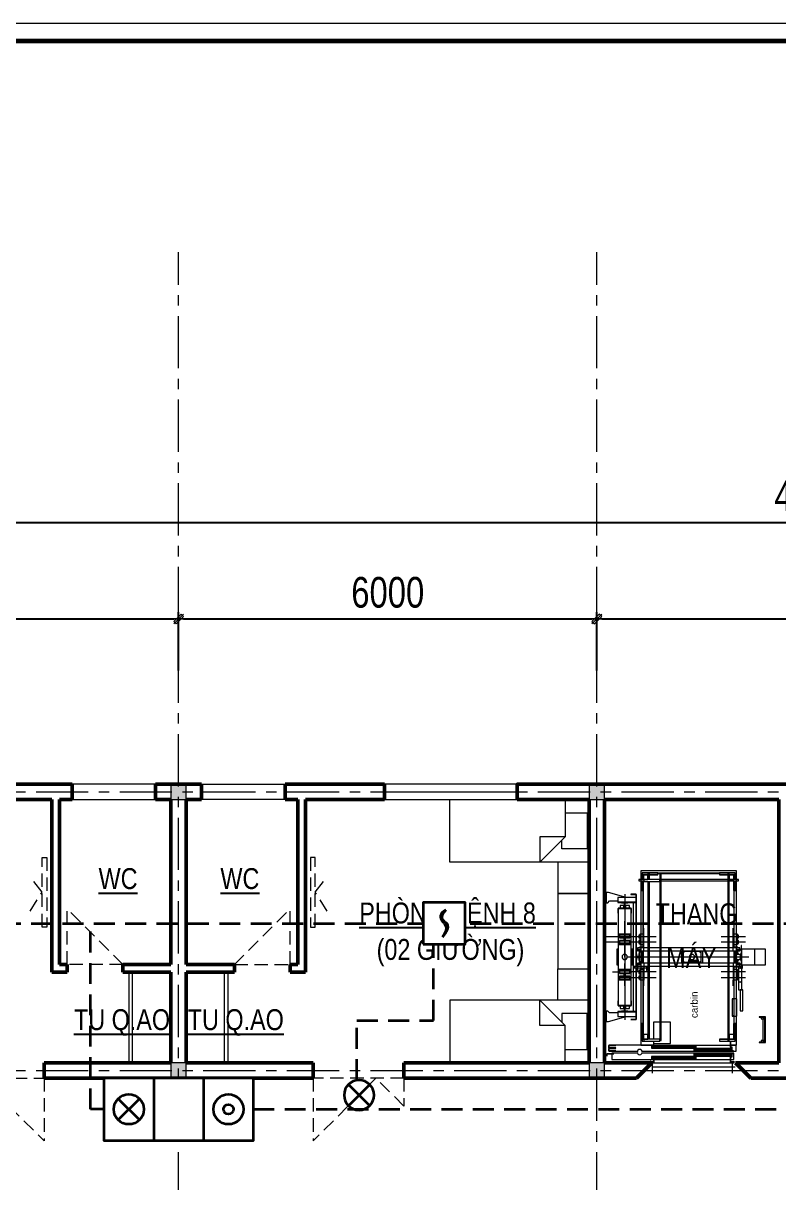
# Model space of a CAD drawing. Header units: millimetres. Extents: x 1109421 to 1726579, y -247837 to 144927.
# Drawn here: x 1149184 to 1160024, y 17447 to 34090 of the extents above; entities that cross this region are included whole.
import ezdxf
from ezdxf.enums import TextEntityAlignment as Align

# ---------------------------------------------------------------- set-up
doc = ezdxf.new("R2010")
doc.units = ezdxf.units.MM
doc.header["$LTSCALE"] = 600
doc.header["$MEASUREMENT"] = 0
doc.set_wipeout_variables(frame=1)
for name, pattern in [('00_Hidden', [2.4, 1.6, -0.8]), ('CENTER', [2, 1.25, -0.25, 0.25, -0.25]), ('CHU VA GHI CHU - Copy$0$HIDDEN', [0.375, 0.25, -0.125]), ('DASHED', [0.75, 0.5, -0.25])]:
    doc.linetypes.add(name, pattern=pattern)
doc.layers.get('0').update_dxf_attribs({"lineweight": 0})
doc.layers.get('Defpoints').update_dxf_attribs({"lineweight": 0})
for name, color, linetype, lineweight in [('cat1', 30, 'Continuous', 50), ('cot', 40, 'Continuous', 13), ('dim', 144, 'Continuous', 13), ('HATCH-1', 250, 'Continuous', 9), ('Khungten_LCDI', 7, 'Continuous', 25), ('LC Net thay', 7, 'Continuous', 25), ('LC Text1', 3, 'Continuous', 20), ('LC Text2', 7, 'Continuous', 25), ('Noi that', 35, 'Continuous', 9), ('Noi that T2', 159, 'CHU VA GHI CHU - Copy$0$HIDDEN', 9), ('PCCC - BAOCHAY - THIETBI', 6, 'Continuous', 35), ('PCCC-BAO CHAY - DAY', 3, 'DASHED', 35), ('PCCC-BAOCHAY-THIETBI', 6, 'Continuous', 35), ('thay1', 63, 'Continuous', 18), ('truc', 76, 'CENTER', 9)]:
    doc.layers.add(name, color=color, linetype=linetype, lineweight=lineweight)
doc.styles.add('HOATBIF', font='hoatbif.shx', dxfattribs={"width": 0.8})
doc.styles.add('Khungten', font='VHAVAN.TTF', dxfattribs={"width": 0.9, "height": 5000})
doc.styles.add('T2', font='VHARIAL.TTF', dxfattribs={"width": 0.8})
doc.styles.add('Than may th7-8 - 110518$0$ARIAL', font='arial.ttf')
doc.styles.add('Title', font='VHBLACK.TTF')
doc.dimstyles.new('1-200', dxfattribs={"dimscale": 200, "dimtxt": 2.5, "dimasz": 0.35, "dimexe": 0.5, "dimexo": 0, "dimgap": 0.8, "dimtad": 1, "dimdec": 0, "dimzin": 0, "dimdsep": 46, "dimtxsty": 'HOATBIF', "dimblk1": 'DOT', "dimblk2": 'DOT', "dimsah": 1, "dimcen": -1, "dimdle": 1, "dimclrd": 256, "dimclre": 256, "dimclrt": 4, "dimadec": 3, "dimazin": 2, "dimtfac": 0.333333, "dimtdec": 0, "dimtix": 1, "dimtmove": 2, "dimatfit": 3, "dimldrblk": 'DOT', "dimfxl": 1, "dimtvp": 0.833333, "dimtolj": 1, "dimtzin": 0, "dimarcsym": 0})

# ---------------------------------------------------------------- blocks, each defined once
blk = doc.blocks.new('c330x450')
at = {"layer": 'cot', "ltscale": 2}
h = blk.add_hatch(color=256, dxfattribs=at)
h.dxf.hatch_style = 1
h.paths.add_polyline_path([(897343, 22412), (897563, 22412), (897563, 22632), (897343, 22632)])
blk.add_lwpolyline([(897343, 22412), (897563, 22412), (897563, 22632), (897343, 22632)], close=True, dxfattribs=at)
blk = doc.blocks.new('DOT')
at = {"layer": 'dim'}
for p, q in [((-3, 0), (3, 0)), ((-1, -1), (1, 1))]:
    blk.add_line(p, q, dxfattribs=at)
blk.add_lwpolyline([(0.5, 1), (-1, -0.5), (-0.5, -1), (1, 0.5)], close=True, dxfattribs=at)
blk = doc.blocks.new('*D416')
at = {"layer": 'Defpoints', "color": 0, "transparency": 16777216}
for p in [(1181814, 26925), (1139414, 26069), (1181814, 24800)]:
    blk.add_point(p, dxfattribs=at)
at = {"layer": 'dim', "lineweight": -2, "transparency": 16777216}
for p, q in [((1139414, 26069), (1139414, 27025)), ((1181814, 24800), (1181814, 27025)), ((1139484, 26925), (1181744, 26925))]:
    blk.add_line(p, q, dxfattribs=at)
at = {"layer": 'dim', "lineweight": -2, "transparency": 16777216, "xscale": 70, "yscale": 70, "zscale": 70, "rotation": 180}
blk.add_blockref('DOT', (1139414, 26925), dxfattribs=at)
at = {"layer": 'dim', "lineweight": -2, "transparency": 16777216, "xscale": 70, "yscale": 70, "zscale": 70}
blk.add_blockref('DOT', (1181814, 26925), dxfattribs=at)
at = {"layer": 'dim', "color": 4, "transparency": 16777216, "insert": (1160614, 27305), "char_height": 440, "attachment_point": 5, "style": 'HOATBIF'}
blk.add_mtext('\\A1;42400', dxfattribs=at)
blk = doc.blocks.new('_Dot')
at = {"color": 0, "linetype": 'ByBlock', "lineweight": -2}
blk.add_line((-0.5, 0), (-1, 0), dxfattribs=at)
at = {"color": 0, "linetype": 'ByBlock', "const_width": 0.5}
blk.add_lwpolyline([(-0.25, 0, 1), (0.25, 0, 1)], format="xyb", close=True, dxfattribs=at)
blk = doc.blocks.new('*D407')
at = {"layer": 'Defpoints', "color": 0, "transparency": 16777216}
for p in [(1151414, 25539), (1145414, 24800), (1151414, 24800)]:
    blk.add_point(p, dxfattribs=at)
at = {"layer": 'dim', "lineweight": -2, "transparency": 16777216}
for p, q in [((1145414, 24800), (1145414, 25639)), ((1151414, 24800), (1151414, 25639)), ((1145484, 25539), (1151344, 25539))]:
    blk.add_line(p, q, dxfattribs=at)
at = {"layer": 'dim', "lineweight": -2, "transparency": 16777216, "xscale": 70, "yscale": 70, "zscale": 70, "rotation": 180}
blk.add_blockref('DOT', (1145414, 25539), dxfattribs=at)
at = {"layer": 'dim', "lineweight": -2, "transparency": 16777216, "xscale": 70, "yscale": 70, "zscale": 70}
blk.add_blockref('DOT', (1151414, 25539), dxfattribs=at)
at = {"layer": 'dim', "color": 4, "transparency": 16777216, "insert": (1148414, 25919), "char_height": 440, "attachment_point": 5, "style": 'HOATBIF'}
blk.add_mtext('\\A1;6000', dxfattribs=at)
blk = doc.blocks.new('*D408')
at = {"layer": 'Defpoints', "color": 0, "transparency": 16777216}
for p in [(1157414, 25539), (1151414, 24800), (1157414, 24800)]:
    blk.add_point(p, dxfattribs=at)
at = {"layer": 'dim', "lineweight": -2, "transparency": 16777216}
for p, q in [((1151414, 24800), (1151414, 25639)), ((1157414, 24800), (1157414, 25639)), ((1151484, 25539), (1157344, 25539))]:
    blk.add_line(p, q, dxfattribs=at)
at = {"layer": 'dim', "lineweight": -2, "transparency": 16777216, "xscale": 70, "yscale": 70, "zscale": 70, "rotation": 180}
blk.add_blockref('DOT', (1151414, 25539), dxfattribs=at)
at = {"layer": 'dim', "lineweight": -2, "transparency": 16777216, "xscale": 70, "yscale": 70, "zscale": 70}
blk.add_blockref('DOT', (1157414, 25539), dxfattribs=at)
at = {"layer": 'dim', "color": 4, "transparency": 16777216, "insert": (1154414, 25919), "char_height": 440, "attachment_point": 5, "style": 'HOATBIF'}
blk.add_mtext('\\A1;6000', dxfattribs=at)
blk = doc.blocks.new('*D409')
at = {"layer": 'Defpoints', "color": 0, "transparency": 16777216}
for p in [(1164614, 25539), (1157414, 24800), (1164614, 24800)]:
    blk.add_point(p, dxfattribs=at)
at = {"layer": 'dim', "lineweight": -2, "transparency": 16777216}
for p, q in [((1157414, 24800), (1157414, 25639)), ((1164614, 24800), (1164614, 25639)), ((1157484, 25539), (1164544, 25539))]:
    blk.add_line(p, q, dxfattribs=at)
at = {"layer": 'dim', "lineweight": -2, "transparency": 16777216, "xscale": 70, "yscale": 70, "zscale": 70, "rotation": 180}
blk.add_blockref('DOT', (1157414, 25539), dxfattribs=at)
at = {"layer": 'dim', "lineweight": -2, "transparency": 16777216, "xscale": 70, "yscale": 70, "zscale": 70}
blk.add_blockref('DOT', (1164614, 25539), dxfattribs=at)
at = {"layer": 'dim', "color": 4, "transparency": 16777216, "insert": (1161014, 25919), "char_height": 440, "attachment_point": 5, "style": 'HOATBIF'}
blk.add_mtext('\\A1;7200', dxfattribs=at)
blk = doc.blocks.new('tm1')
at = {"layer": 'HATCH-1', "color": 250}
for p, q in [((513, 2755), (513, 255)), ((1883, 2755), (513, 2755)), ((547, 2699), (522, 2699)), ((522, 2699), (522, 2634)), ((547, 2699), (522, 2699)), ((522, 2699), (522, 2634)), ((530, 2727), (530, 2702)), ((755, 2727), (530, 2727)), ((530, 2727), (530, 2702)), ((755, 2727), (530, 2727)), ((530, 2702), (530, 2699)), ((615, 2702), (530, 2702)), ((530, 2702), (615, 2702)), ((530, 2702), (530, 2699)), ((615, 2702), (530, 2702)), ((530, 2702), (615, 2702)), ((530, 2699), (615, 2699)), ((530, 2699), (615, 2699)), ((550, 2699), (547, 2699)), ((547, 2699), (547, 2634)), ((547, 2634), (547, 2699)), ((550, 2699), (547, 2699)), ((547, 2699), (547, 2634)), ((547, 2634), (547, 2699)), ((550, 2699), (550, 2634)), ((615, 2699), (550, 2699)), ((550, 2699), (550, 2634)), ((615, 2699), (550, 2699)), ((550, 2634), (550, 2699)), ((550, 2634), (550, 2699)), ((635, 2720), (615, 2720)), ((615, 2720), (615, 2634)), ((615, 2634), (615, 2699)), ((615, 2634), (615, 2699)), ((635, 2634), (635, 2720)), ((755, 2702), (635, 2702)), ((635, 2702), (755, 2702)), ((755, 2702), (635, 2702)), ((635, 2702), (755, 2702)), ((635, 2699), (755, 2699)), ((635, 2699), (755, 2699)), ((755, 2702), (755, 2727)), ((755, 2702), (755, 2727)), ((1640, 2723), (755, 2723)), ((755, 2720), (1640, 2720)), ((755, 2699), (755, 2702)), ((755, 2699), (755, 2702)), ((805, 2720), (785, 2720)), ((785, 2720), (785, 320)), ((805, 320), (805, 2720)), ((1640, 2727), (1640, 2702)), ((1865, 2727), (1640, 2727)), ((1640, 2727), (1640, 2702)), ((1865, 2727), (1640, 2727)), ((1640, 2702), (1640, 2699)), ((1760, 2702), (1640, 2702)), ((1640, 2702), (1760, 2702)), ((1640, 2702), (1640, 2699)), ((1760, 2702), (1640, 2702)), ((1640, 2702), (1760, 2702)), ((1640, 2699), (1760, 2699)), ((1640, 2699), (1760, 2699)), ((1780, 2720), (1760, 2720)), ((1760, 2720), (1760, 320)), ((1780, 320), (1780, 2720)), ((1865, 2702), (1780, 2702)), ((1780, 2702), (1865, 2702)), ((1865, 2702), (1780, 2702)), ((1780, 2702), (1865, 2702)), ((1780, 2699), (1780, 2634)), ((1845, 2699), (1780, 2699)), ((1780, 2699), (1865, 2699)), ((1780, 2699), (1780, 2634)), ((1845, 2699), (1780, 2699)), ((1780, 2699), (1865, 2699)), ((1845, 2634), (1845, 2699)), ((1848, 2699), (1845, 2699)), ((1845, 2699), (1845, 2634)), ((1845, 2634), (1845, 2699)), ((1848, 2699), (1845, 2699)), ((1845, 2699), (1845, 2634)), ((1848, 2634), (1848, 2699)), ((1873, 2699), (1848, 2699)), ((1848, 2699), (1848, 2634)), ((1848, 2634), (1848, 2699)), ((1873, 2699), (1848, 2699)), ((1848, 2699), (1848, 2634)), ((1865, 2702), (1865, 2727)), ((1865, 2702), (1865, 2727)), ((1865, 2699), (1865, 2702)), ((1865, 2699), (1865, 2702)), ((1873, 2634), (1873, 2699)), ((1873, 2634), (1873, 2699)), ((1883, 255), (1883, 2755)), ((483, 2634), (483, 2614)), ((558, 2634), (483, 2634)), ((483, 2614), (558, 2614)), ((522, 2614), (522, 2474)), ((522, 2614), (522, 2474)), ((547, 2614), (547, 2474)), ((547, 2474), (547, 2614)), ((547, 2614), (547, 2474)), ((547, 2474), (547, 2614)), ((550, 2634), (615, 2634)), ((550, 2634), (615, 2634)), ((550, 2474), (550, 2614)), ((550, 2474), (550, 2614)), ((558, 2634), (558, 2604)), ((785, 2634), (558, 2634)), ((558, 2604), (785, 2604)), ((615, 2604), (615, 341)), ((635, 341), (635, 2604)), ((785, 2604), (785, 2634)), ((1760, 2634), (805, 2634)), ((805, 2614), (1760, 2614)), ((1780, 2634), (1845, 2634)), ((1913, 2634), (1780, 2634)), ((1780, 2634), (1845, 2634)), ((1780, 2614), (1913, 2614)), ((1845, 2614), (1845, 2474)), ((1845, 2614), (1845, 2474)), ((1848, 2474), (1848, 2614)), ((1848, 2614), (1848, 2474)), ((1848, 2474), (1848, 2614)), ((1848, 2614), (1848, 2474)), ((1873, 2474), (1873, 2614)), ((1873, 2474), (1873, 2614)), ((1913, 2614), (1913, 2634)), ((8, 2444), (8, 2299)), ((14, 2444), (8, 2444)), ((14, 2299), (14, 2444)), ((49, 2444), (14, 2444)), ((14, 2444), (14, 2299)), ((304, 2372), (49, 2444)), ((446, 2372), (181, 2372)), ((181, 2372), (181, 2307)), ((281, 2423), (281, 617)), ((369, 2419), (369, 2418)), ((447, 2419), (369, 2419)), ((369, 2418), (446, 2418)), ((446, 2418), (446, 1628)), ((446, 2307), (446, 2372)), ((447, 1628), (447, 2419)), ((522, 2474), (547, 2474)), ((522, 2474), (547, 2474)), ((545, 2474), (545, 1650)), ((547, 2474), (550, 2474)), ((547, 2474), (550, 2474)), ((548, 1650), (548, 2474)), ((1845, 2474), (1848, 2474)), ((1845, 2474), (1848, 2474)), ((1848, 2474), (1848, 1650)), ((1848, 2474), (1873, 2474)), ((1848, 2474), (1873, 2474)), ((1851, 1650), (1851, 2474)), ((8, 2299), (14, 2299)), ((14, 2299), (39, 2299)), ((39, 2299), (64, 2324)), ((64, 2324), (181, 2324)), ((181, 2307), (181, 2304)), ((446, 2307), (181, 2307)), ((181, 2304), (443, 2304)), ((376, 2220), (186, 2220)), ((186, 2220), (186, 2150)), ((189, 2217), (373, 2217)), ((189, 2150), (189, 2217)), ((373, 2217), (189, 2217)), ((189, 2217), (189, 1848)), ((214, 2259), (214, 2220)), ((273, 2259), (214, 2259)), ((214, 2220), (271, 2220)), ((236, 2304), (236, 2296)), ((325, 2304), (236, 2304)), ((236, 2296), (273, 2296)), ((273, 2261), (256, 2261)), ((256, 2261), (256, 2259)), ((271, 2220), (271, 2249)), ((271, 2249), (273, 2249)), ((271, 2222), (276, 2222)), ((273, 2296), (273, 2242)), ((273, 2259), (273, 2261)), ((273, 2242), (289, 2242)), ((286, 2242), (276, 2242)), ((276, 2222), (276, 2242)), ((276, 2237), (286, 2237)), ((286, 2237), (276, 2237)), ((276, 2227), (286, 2227)), ((286, 2242), (286, 2222)), ((286, 2222), (291, 2222)), ((289, 2242), (289, 2296)), ((289, 2296), (325, 2296)), ((306, 2261), (289, 2261)), ((289, 2261), (289, 2259)), ((348, 2259), (289, 2259)), ((289, 2249), (291, 2249)), ((291, 2249), (291, 2220)), ((291, 2220), (348, 2220)), ((306, 2259), (306, 2261)), ((325, 2296), (325, 2304)), ((348, 2220), (348, 2259)), ((373, 2217), (373, 2150)), ((373, 1848), (373, 2217)), ((376, 2150), (376, 2220)), ((401, 2304), (401, 736)), ((406, 736), (406, 2304)), ((443, 2304), (443, 2257)), ((443, 2257), (446, 2257)), ((446, 2257), (446, 2307)), ((446, 1628), (446, 2257)), ((186, 2150), (189, 2150)), ((281, 1955), (281, 2035)), ((373, 2150), (376, 2150)), ((189, 1848), (189, 1842)), ((373, 1848), (189, 1848)), ((189, 1842), (189, 1707)), ((373, 1842), (189, 1842)), ((189, 1842), (373, 1842)), ((211, 1835), (206, 1835)), ((206, 1835), (206, 1795)), ((228, 1835), (211, 1835)), ((252, 1835), (228, 1835)), ((281, 1835), (252, 1835)), ((269, 1837), (268, 1837)), ((268, 1837), (268, 1835)), ((272, 1837), (269, 1837)), ((276, 1837), (272, 1837)), ((281, 1837), (276, 1837)), ((281, 1515), (281, 1955)), ((285, 1837), (281, 1837)), ((309, 1835), (281, 1835)), ((290, 1837), (285, 1837)), ((292, 1837), (290, 1837)), ((293, 1837), (292, 1837)), ((293, 1835), (293, 1837)), ((334, 1835), (309, 1835)), ((350, 1835), (334, 1835)), ((356, 1835), (350, 1835)), ((356, 1795), (356, 1835)), ((373, 1842), (373, 1848)), ((373, 1707), (373, 1842)), ((488, 1835), (483, 1835)), ((483, 1835), (483, 1795)), ((498, 1835), (488, 1835)), ((545, 1848), (498, 1848)), ((498, 1848), (498, 1701)), ((558, 1855), (558, 1935)), ((558, 1615), (558, 1855)), ((1838, 1855), (1838, 1935)), ((1838, 1615), (1838, 1855)), ((1898, 1848), (1851, 1848)), ((1898, 1701), (1898, 1848)), ((1907, 1835), (1898, 1835)), ((1913, 1835), (1907, 1835)), ((1913, 1795), (1913, 1835)), ((6, 1815), (383, 1815)), ((6, 1735), (383, 1735)), ((189, 1707), (189, 1701)), ((373, 1707), (189, 1707)), ((189, 1707), (373, 1707)), ((189, 1701), (189, 1338)), ((189, 1701), (373, 1701)), ((206, 1795), (211, 1795)), ((211, 1755), (206, 1755)), ((206, 1755), (206, 1715)), ((206, 1715), (211, 1715)), ((211, 1795), (228, 1795)), ((228, 1755), (211, 1755)), ((211, 1715), (228, 1715)), ((228, 1795), (252, 1795)), ((252, 1755), (228, 1755)), ((228, 1715), (252, 1715)), ((252, 1795), (281, 1795)), ((281, 1755), (252, 1755)), ((252, 1715), (281, 1715)), ((268, 1795), (268, 1755)), ((268, 1715), (268, 1712)), ((268, 1712), (269, 1712)), ((269, 1712), (272, 1712)), ((272, 1712), (276, 1712)), ((276, 1712), (281, 1712)), ((281, 1795), (309, 1795)), ((309, 1755), (281, 1755)), ((281, 1715), (309, 1715)), ((281, 1712), (285, 1712)), ((285, 1712), (290, 1712)), ((290, 1712), (292, 1712)), ((292, 1712), (293, 1712)), ((293, 1755), (293, 1795)), ((293, 1712), (293, 1715)), ((309, 1795), (334, 1795)), ((334, 1755), (309, 1755)), ((309, 1715), (334, 1715)), ((334, 1795), (350, 1795)), ((350, 1755), (334, 1755)), ((334, 1715), (350, 1715)), ((350, 1795), (356, 1795)), ((356, 1755), (350, 1755)), ((350, 1715), (356, 1715)), ((356, 1715), (356, 1755)), ((373, 1701), (373, 1707)), ((373, 1338), (373, 1701)), ((383, 1815), (733, 1815)), ((383, 1735), (733, 1735)), ((441, 1685), (441, 1624)), ((445, 1685), (441, 1685)), ((445, 1628), (445, 1685)), ((483, 1795), (488, 1795)), ((488, 1755), (483, 1755)), ((483, 1755), (483, 1715)), ((483, 1715), (488, 1715)), ((488, 1795), (498, 1795)), ((498, 1755), (488, 1755)), ((488, 1715), (498, 1715)), ((498, 1701), (545, 1701)), ((1663, 1815), (2013, 1815)), ((1663, 1735), (2013, 1735)), ((1851, 1701), (1898, 1701)), ((1898, 1795), (1907, 1795)), ((1907, 1755), (1898, 1755)), ((1898, 1715), (1907, 1715)), ((1907, 1795), (1913, 1795)), ((1913, 1755), (1907, 1755)), ((1907, 1715), (1913, 1715)), ((1913, 1715), (1913, 1755)), ((1955, 1685), (1951, 1685)), ((1951, 1685), (1951, 1628)), ((1955, 1624), (1955, 1685)), ((189, 1634), (166, 1634)), ((166, 1634), (166, 1405)), ((246, 1534), (243, 1520)), ((243, 1520), (246, 1506)), ((254, 1547), (246, 1534)), ((246, 1506), (254, 1493)), ((266, 1555), (254, 1547)), ((281, 1557), (266, 1555)), ((295, 1555), (281, 1557)), ((307, 1547), (295, 1555)), ((315, 1534), (307, 1547)), ((307, 1493), (315, 1506)), ((318, 1520), (315, 1534)), ((315, 1506), (318, 1520)), ((327, 1520), (2061, 1520)), ((395, 1634), (373, 1634)), ((395, 1405), (395, 1634)), ((441, 1624), (512, 1624)), ((516, 1628), (445, 1628)), ((446, 1415), (446, 1624)), ((446, 1624), (446, 1564)), ((446, 1564), (447, 1564)), ((454, 1564), (446, 1564)), ((446, 1564), (446, 1475)), ((447, 1564), (447, 1624)), ((454, 1528), (454, 1564)), ((483, 1528), (454, 1528)), ((454, 1512), (483, 1512)), ((454, 1475), (454, 1512)), ((463, 1650), (463, 1610)), ((615, 1650), (463, 1650)), ((463, 1610), (615, 1610)), ((490, 1572), (483, 1572)), ((483, 1572), (483, 1467)), ((490, 1587), (490, 1453)), ((529, 1587), (490, 1587)), ((545, 1660), (493, 1660)), ((493, 1660), (493, 1650)), ((493, 1610), (493, 1587)), ((500, 1510), (500, 1530)), ((500, 1530), (529, 1530)), ((529, 1510), (500, 1510)), ((508, 1528), (528, 1528)), ((508, 1512), (508, 1528)), ((528, 1512), (508, 1512)), ((512, 1624), (512, 1587)), ((512, 1528), (512, 1512)), ((516, 1587), (516, 1628)), ((516, 1512), (516, 1528)), ((523, 1610), (523, 1587)), ((523, 1528), (523, 1512)), ((528, 1528), (528, 1530)), ((528, 1510), (528, 1512)), ((529, 1530), (529, 1587)), ((529, 1453), (529, 1510)), ((545, 1610), (545, 1430)), ((548, 1430), (548, 1610)), ((785, 1650), (635, 1650)), ((635, 1610), (785, 1610)), ((1760, 1650), (805, 1650)), ((805, 1610), (1760, 1610)), ((1094, 1610), (1094, 1430)), ((1118, 1600), (1118, 1440)), ((1378, 1600), (1118, 1600)), ((1131, 1592), (1130, 1591)), ((1130, 1591), (1130, 1590)), ((1130, 1590), (1130, 1589)), ((1130, 1589), (1131, 1588)), ((1132, 1592), (1131, 1592)), ((1131, 1588), (1132, 1588)), ((1133, 1592), (1132, 1592)), ((1132, 1588), (1133, 1587)), ((1134, 1592), (1133, 1592)), ((1133, 1587), (1134, 1588)), ((1135, 1591), (1134, 1592)), ((1134, 1592), (1134, 1592)), ((1134, 1588), (1135, 1589)), ((1134, 1588), (1134, 1588)), ((1135, 1590), (1135, 1591)), ((1135, 1589), (1135, 1590)), ((1213, 1534), (1210, 1520)), ((1210, 1520), (1213, 1506)), ((1221, 1547), (1213, 1534)), ((1213, 1506), (1221, 1493)), ((1233, 1555), (1221, 1547)), ((1248, 1557), (1233, 1555)), ((1262, 1555), (1248, 1557)), ((1274, 1547), (1262, 1555)), ((1282, 1534), (1274, 1547)), ((1274, 1493), (1282, 1506)), ((1285, 1520), (1282, 1534)), ((1282, 1506), (1285, 1520)), ((1361, 1592), (1360, 1591)), ((1360, 1591), (1360, 1590)), ((1360, 1590), (1360, 1589)), ((1360, 1589), (1361, 1588)), ((1362, 1592), (1361, 1592)), ((1361, 1588), (1362, 1588)), ((1363, 1592), (1362, 1592)), ((1362, 1588), (1363, 1587)), ((1364, 1592), (1363, 1592)), ((1363, 1587), (1364, 1588)), ((1365, 1591), (1364, 1592)), ((1364, 1592), (1364, 1592)), ((1364, 1588), (1365, 1589)), ((1364, 1588), (1364, 1588)), ((1365, 1590), (1365, 1591)), ((1365, 1589), (1365, 1590)), ((1378, 1440), (1378, 1600)), ((1402, 1430), (1402, 1610)), ((1933, 1650), (1780, 1650)), ((1780, 1610), (1933, 1610)), ((1848, 1610), (1848, 1430)), ((1903, 1660), (1851, 1660)), ((1851, 1430), (1851, 1610)), ((1866, 1587), (1866, 1530)), ((1905, 1587), (1866, 1587)), ((1866, 1530), (1874, 1530)), ((1866, 1510), (1866, 1453)), ((1874, 1510), (1866, 1510)), ((1868, 1530), (1868, 1528)), ((1868, 1528), (1874, 1528)), ((1874, 1512), (1868, 1512)), ((1868, 1512), (1868, 1510)), ((1875, 1534), (1872, 1520)), ((1872, 1520), (1875, 1506)), ((1873, 1587), (1873, 1610)), ((1873, 1523), (1873, 1528)), ((1873, 1512), (1873, 1517)), ((1883, 1547), (1875, 1534)), ((1875, 1506), (1883, 1493)), ((1951, 1628), (1880, 1628)), ((1880, 1628), (1880, 1587)), ((1895, 1555), (1883, 1547)), ((1884, 1624), (1955, 1624)), ((1884, 1587), (1884, 1624)), ((1910, 1557), (1895, 1555)), ((1903, 1650), (1903, 1660)), ((1903, 1587), (1903, 1610)), ((1905, 1557), (1905, 1587)), ((1913, 1572), (1905, 1572)), ((1924, 1555), (1910, 1557)), ((1913, 1557), (1913, 1572)), ((1936, 1547), (1924, 1555)), ((1933, 1610), (1933, 1650)), ((1944, 1534), (1936, 1547)), ((1936, 1493), (1944, 1506)), ((1950, 1564), (1942, 1564)), ((1942, 1564), (1942, 1538)), ((1942, 1502), (1942, 1475)), ((1947, 1520), (1944, 1534)), ((1944, 1506), (1947, 1520)), ((1951, 1632), (1950, 1632)), ((1950, 1632), (1950, 1628)), ((1950, 1624), (1950, 1415)), ((1950, 1475), (1950, 1564)), ((1956, 1632), (1955, 1632)), ((2146, 1632), (1956, 1632)), ((1956, 1632), (1956, 1407)), ((1956, 1407), (1956, 1632)), ((2300, 1632), (2146, 1632)), ((2146, 1407), (2146, 1632)), ((2300, 1407), (2300, 1632)), ((166, 1405), (189, 1405)), ((373, 1338), (189, 1338)), ((189, 1338), (189, 1332)), ((189, 1332), (373, 1332)), ((373, 1332), (189, 1332)), ((189, 1332), (189, 1197)), ((254, 1493), (266, 1485)), ((266, 1485), (281, 1482)), ((281, 1482), (295, 1485)), ((281, 1185), (281, 1425)), ((295, 1485), (307, 1493)), ((373, 1405), (395, 1405)), ((373, 1332), (373, 1338)), ((373, 1197), (373, 1332)), ((418, 1382), (418, 1381)), ((441, 1382), (418, 1382)), ((418, 1381), (418, 1379)), ((418, 1379), (418, 1376)), ((418, 1376), (418, 1372)), ((418, 1372), (418, 1368)), ((418, 1368), (418, 1365)), ((418, 1365), (418, 1363)), ((418, 1363), (418, 1362)), ((418, 1362), (441, 1362)), ((441, 1415), (441, 1355)), ((512, 1415), (441, 1415)), ((441, 1355), (445, 1355)), ((445, 1355), (445, 1411)), ((445, 1411), (516, 1411)), ((463, 1382), (445, 1382)), ((445, 1362), (463, 1362)), ((447, 1475), (446, 1475)), ((446, 1475), (446, 1415)), ((446, 1475), (454, 1475)), ((446, 1382), (446, 1411)), ((446, 1411), (446, 1382)), ((446, 783), (446, 1362)), ((446, 1362), (446, 622)), ((447, 1415), (447, 1475)), ((447, 1382), (447, 1411)), ((447, 621), (447, 1362)), ((463, 1430), (463, 1390)), ((615, 1430), (463, 1430)), ((463, 1390), (615, 1390)), ((463, 1390), (463, 1324)), ((468, 1324), (468, 1390)), ((593, 1382), (468, 1382)), ((468, 1362), (593, 1362)), ((483, 1467), (490, 1467)), ((490, 1453), (529, 1453)), ((493, 1453), (493, 1430)), ((493, 1390), (493, 1382)), ((545, 1338), (498, 1338)), ((498, 1338), (498, 1191)), ((512, 1453), (512, 1415)), ((516, 1411), (516, 1453)), ((523, 1453), (523, 1430)), ((545, 1390), (545, 1382)), ((545, 1362), (545, 566)), ((548, 1382), (548, 1390)), ((548, 566), (548, 1362)), ((558, 1425), (558, 1185)), ((593, 1390), (593, 1324)), ((598, 1324), (598, 1390)), ((785, 1430), (635, 1430)), ((635, 1390), (785, 1390)), ((1760, 1430), (805, 1430)), ((805, 1390), (1760, 1390)), ((1378, 1440), (1118, 1440)), ((1118, 1440), (1118, 1430)), ((1118, 1440), (1378, 1440)), ((1131, 1452), (1130, 1451)), ((1130, 1451), (1130, 1450)), ((1130, 1450), (1130, 1449)), ((1130, 1449), (1131, 1448)), ((1132, 1452), (1131, 1452)), ((1131, 1448), (1132, 1448)), ((1133, 1452), (1132, 1452)), ((1132, 1448), (1133, 1447)), ((1134, 1452), (1133, 1452)), ((1133, 1447), (1134, 1448)), ((1135, 1451), (1134, 1452)), ((1134, 1452), (1134, 1452)), ((1134, 1448), (1135, 1449)), ((1134, 1448), (1134, 1448)), ((1135, 1450), (1135, 1451)), ((1135, 1449), (1135, 1450)), ((1221, 1493), (1233, 1485)), ((1233, 1485), (1248, 1482)), ((1248, 1482), (1262, 1485)), ((1262, 1485), (1274, 1493)), ((1361, 1452), (1360, 1451)), ((1360, 1451), (1360, 1450)), ((1360, 1450), (1360, 1449)), ((1360, 1449), (1361, 1448)), ((1362, 1452), (1361, 1452)), ((1361, 1448), (1362, 1448)), ((1363, 1452), (1362, 1452)), ((1362, 1448), (1363, 1447)), ((1364, 1452), (1363, 1452)), ((1363, 1447), (1364, 1448)), ((1365, 1451), (1364, 1452)), ((1364, 1452), (1364, 1452)), ((1364, 1448), (1365, 1449)), ((1364, 1448), (1364, 1448)), ((1365, 1450), (1365, 1451)), ((1365, 1449), (1365, 1450)), ((1378, 1430), (1378, 1440)), ((1933, 1430), (1780, 1430)), ((1780, 1390), (1933, 1390)), ((1838, 1425), (1838, 1185)), ((1848, 1390), (1848, 566)), ((1851, 566), (1851, 1390)), ((1851, 1380), (1903, 1380)), ((1898, 1338), (1851, 1338)), ((1866, 1453), (1905, 1453)), ((1873, 1430), (1873, 1453)), ((1880, 1453), (1880, 1411)), ((1880, 1411), (1951, 1411)), ((1883, 1493), (1895, 1485)), ((1884, 1415), (1884, 1453)), ((1955, 1415), (1884, 1415)), ((1895, 1485), (1910, 1482)), ((1898, 1191), (1898, 1338)), ((1903, 1430), (1903, 1453)), ((1903, 1380), (1903, 1390)), ((1905, 1453), (1905, 1483)), ((1905, 1467), (1913, 1467)), ((1910, 1482), (1924, 1485)), ((1913, 1467), (1913, 1483)), ((1951, 1380), (1913, 1380)), ((1913, 1380), (1913, 1050)), ((1924, 1485), (1936, 1493)), ((1933, 1390), (1933, 1430)), ((1935, 1363), (1934, 1362)), ((1934, 1362), (1934, 1360)), ((1934, 1360), (1934, 1358)), ((1934, 1358), (1935, 1357)), ((1936, 1364), (1935, 1363)), ((1935, 1357), (1936, 1356)), ((1938, 1364), (1936, 1364)), ((1936, 1356), (1938, 1356)), ((1939, 1364), (1938, 1364)), ((1938, 1356), (1939, 1356)), ((1940, 1363), (1939, 1364)), ((1939, 1356), (1940, 1357)), ((1941, 1362), (1940, 1363)), ((1940, 1357), (1941, 1358)), ((1942, 1360), (1941, 1362)), ((1941, 1358), (1942, 1360)), ((1942, 1475), (1950, 1475)), ((1950, 1411), (1950, 1407)), ((1950, 1407), (1951, 1407)), ((1950, 1407), (1950, 1390)), ((1950, 1390), (1951, 1390)), ((1951, 1390), (1950, 1390)), ((1950, 1390), (1950, 1380)), ((1951, 1411), (1951, 1355)), ((1951, 1355), (1955, 1355)), ((1955, 1355), (1955, 1415)), ((1955, 1407), (1956, 1407)), ((1955, 1390), (1970, 1390)), ((1970, 1390), (1955, 1390)), ((1963, 1380), (1955, 1380)), ((1956, 1407), (2146, 1407)), ((1963, 1050), (1963, 1380)), ((1963, 1360), (1970, 1360)), ((1970, 1390), (1970, 1407)), ((1970, 1360), (1970, 1390)), ((2146, 1407), (2300, 1407)), ((106, 1305), (383, 1305)), ((381, 1225), (181, 1225)), ((189, 1197), (373, 1197)), ((373, 1197), (189, 1197)), ((189, 1197), (189, 1191)), ((189, 1191), (189, 823)), ((189, 1191), (373, 1191)), ((211, 1325), (206, 1325)), ((206, 1325), (206, 1285)), ((206, 1285), (211, 1285)), ((211, 1245), (206, 1245)), ((206, 1245), (206, 1205)), ((206, 1205), (211, 1205)), ((228, 1325), (211, 1325)), ((211, 1285), (228, 1285)), ((228, 1245), (211, 1245)), ((211, 1205), (228, 1205)), ((252, 1325), (228, 1325)), ((228, 1285), (252, 1285)), ((252, 1245), (228, 1245)), ((228, 1205), (252, 1205)), ((281, 1325), (252, 1325)), ((252, 1285), (281, 1285)), ((281, 1245), (252, 1245)), ((252, 1205), (281, 1205)), ((269, 1330), (268, 1330)), ((268, 1330), (268, 1327)), ((269, 1327), (268, 1327)), ((268, 1327), (268, 1325)), ((268, 1285), (268, 1245)), ((268, 1205), (268, 1202)), ((268, 1202), (269, 1202)), ((272, 1330), (269, 1330)), ((271, 1327), (269, 1327)), ((269, 1202), (271, 1202)), ((276, 1327), (271, 1327)), ((271, 1202), (276, 1202)), ((276, 1330), (272, 1330)), ((281, 1330), (276, 1330)), ((281, 1327), (276, 1327)), ((276, 1202), (281, 1202)), ((285, 1330), (281, 1330)), ((286, 1327), (281, 1327)), ((309, 1325), (281, 1325)), ((281, 1285), (309, 1285)), ((309, 1245), (281, 1245)), ((281, 1205), (309, 1205)), ((281, 1202), (286, 1202)), ((281, 1105), (281, 1185)), ((290, 1330), (285, 1330)), ((290, 1327), (286, 1327)), ((286, 1202), (290, 1202)), ((292, 1330), (290, 1330)), ((293, 1327), (290, 1327)), ((290, 1202), (293, 1202)), ((293, 1330), (292, 1330)), ((293, 1327), (293, 1330)), ((294, 1327), (293, 1327)), ((293, 1202), (294, 1202)), ((294, 1325), (294, 1327)), ((294, 1245), (294, 1285)), ((294, 1202), (294, 1205)), ((334, 1325), (309, 1325)), ((309, 1285), (334, 1285)), ((334, 1245), (309, 1245)), ((309, 1205), (334, 1205)), ((350, 1325), (334, 1325)), ((334, 1285), (350, 1285)), ((350, 1245), (334, 1245)), ((334, 1205), (350, 1205)), ((356, 1325), (350, 1325)), ((350, 1285), (356, 1285)), ((356, 1245), (350, 1245)), ((350, 1205), (356, 1205)), ((356, 1285), (356, 1325)), ((356, 1205), (356, 1245)), ((373, 1191), (373, 1197)), ((373, 823), (373, 1191)), ((733, 1305), (383, 1305)), ((383, 1225), (733, 1225)), ((463, 1324), (468, 1324)), ((488, 1325), (483, 1325)), ((483, 1325), (483, 1285)), ((483, 1285), (488, 1285)), ((488, 1245), (483, 1245)), ((483, 1245), (483, 1205)), ((483, 1205), (488, 1205)), ((498, 1325), (488, 1325)), ((488, 1285), (498, 1285)), ((498, 1245), (488, 1245)), ((488, 1205), (498, 1205)), ((498, 1191), (545, 1191)), ((558, 1105), (558, 1185)), ((593, 1324), (598, 1324)), ((2013, 1305), (1663, 1305)), ((1663, 1225), (2013, 1225)), ((1838, 1105), (1838, 1185)), ((1851, 1191), (1898, 1191)), ((1907, 1325), (1898, 1325)), ((1898, 1285), (1907, 1285)), ((1907, 1245), (1898, 1245)), ((1898, 1205), (1907, 1205)), ((1913, 1325), (1907, 1325)), ((1907, 1285), (1913, 1285)), ((1913, 1245), (1907, 1245)), ((1907, 1205), (1913, 1205)), ((1913, 1285), (1913, 1325)), ((1913, 1205), (1913, 1245)), ((1913, 1050), (1963, 1050)), ((1935, 1163), (1934, 1162)), ((1934, 1162), (1934, 1160)), ((1934, 1160), (1934, 1158)), ((1934, 1158), (1935, 1157)), ((1936, 1164), (1935, 1163)), ((1935, 1157), (1936, 1156)), ((1938, 1164), (1936, 1164)), ((1936, 1156), (1938, 1156)), ((1939, 1164), (1938, 1164)), ((1938, 1156), (1939, 1156)), ((1940, 1163), (1939, 1164)), ((1939, 1156), (1940, 1157)), ((1975, 1048), (1939, 1048)), ((1939, 1048), (1939, 748)), ((1941, 1162), (1940, 1163)), ((1940, 1157), (1941, 1158)), ((1942, 1160), (1941, 1162)), ((1941, 1158), (1942, 1160)), ((1975, 748), (1975, 1048)), ((186, 890), (186, 820)), ((189, 890), (186, 890)), ((189, 823), (189, 890)), ((373, 890), (373, 823)), ((376, 890), (373, 890)), ((376, 820), (376, 890)), ((1848, 920), (1823, 920)), ((1823, 920), (1823, 670)), ((1848, 920), (1823, 920)), ((1823, 920), (1823, 670)), ((1826, 917), (1848, 917)), ((1826, 673), (1826, 917)), ((1848, 917), (1848, 920)), ((1888, 920), (1851, 920)), ((1888, 670), (1888, 920)), ((8, 741), (8, 596)), ((14, 741), (8, 741)), ((14, 596), (14, 741)), ((39, 741), (14, 741)), ((14, 741), (14, 596)), ((64, 716), (39, 741)), ((49, 596), (304, 667)), ((181, 716), (64, 716)), ((443, 736), (181, 736)), ((181, 736), (181, 733)), ((181, 733), (181, 667)), ((181, 733), (446, 733)), ((181, 667), (446, 667)), ((186, 820), (376, 820)), ((373, 823), (189, 823)), ((189, 823), (373, 823)), ((271, 819), (214, 819)), ((214, 819), (214, 780)), ((214, 780), (273, 780)), ((273, 744), (236, 744)), ((236, 744), (236, 736)), ((236, 736), (325, 736)), ((256, 780), (256, 779)), ((256, 779), (273, 779)), ((271, 790), (271, 819)), ((276, 818), (271, 818)), ((273, 790), (271, 790)), ((289, 798), (273, 798)), ((273, 798), (273, 744)), ((273, 779), (273, 780)), ((276, 798), (276, 818)), ((286, 813), (276, 813)), ((286, 803), (276, 803)), ((276, 803), (286, 803)), ((276, 798), (286, 798)), ((286, 818), (286, 798)), ((291, 818), (286, 818)), ((289, 744), (289, 798)), ((291, 790), (289, 790)), ((289, 780), (348, 780)), ((289, 780), (289, 779)), ((289, 779), (306, 779)), ((325, 744), (289, 744)), ((348, 819), (291, 819)), ((291, 819), (291, 790)), ((306, 779), (306, 780)), ((325, 736), (325, 744)), ((348, 780), (348, 819)), ((446, 783), (443, 783)), ((443, 783), (443, 736)), ((446, 733), (446, 783)), ((446, 667), (446, 733)), ((1823, 670), (1848, 670)), ((1823, 670), (1848, 670)), ((1848, 673), (1826, 673)), ((1848, 670), (1848, 673)), ((1851, 670), (1888, 670)), ((1939, 748), (1975, 748)), ((8, 596), (14, 596)), ((14, 596), (49, 596)), ((446, 622), (369, 622)), ((369, 622), (369, 621)), ((369, 621), (447, 621)), ((547, 566), (522, 566)), ((522, 566), (522, 341)), ((550, 566), (547, 566)), ((547, 566), (547, 341)), ((547, 341), (547, 566)), ((550, 341), (550, 566)), ((785, 586), (695, 586)), ((695, 586), (695, 341)), ((940, 586), (805, 586)), ((940, 280), (940, 586)), ((1848, 566), (1845, 566)), ((1845, 566), (1845, 341)), ((1848, 341), (1848, 566)), ((1873, 566), (1848, 566)), ((1848, 566), (1848, 341)), ((1873, 341), (1873, 566)), ((2210, 661), (2210, 658)), ((2300, 661), (2210, 661)), ((2210, 658), (2297, 658)), ((2295, 652), (2240, 652)), ((2240, 652), (2240, 632)), ((2240, 632), (2295, 632)), ((2290, 632), (2264, 632)), ((2264, 632), (2264, 322)), ((2290, 322), (2290, 632)), ((2295, 632), (2295, 652)), ((2297, 658), (2297, 295)), ((2300, 292), (2300, 661)), ((522, 341), (547, 341)), ((558, 341), (530, 341)), ((530, 341), (530, 338)), ((530, 338), (558, 338)), ((558, 338), (530, 338)), ((530, 338), (530, 313)), ((547, 341), (550, 341)), ((550, 406), (550, 341)), ((615, 406), (550, 406)), ((550, 341), (615, 341)), ((558, 341), (558, 311)), ((785, 341), (558, 341)), ((615, 341), (615, 406)), ((785, 311), (785, 341)), ((1760, 341), (1640, 341)), ((1640, 341), (1640, 338)), ((1640, 338), (1760, 338)), ((1760, 338), (1640, 338)), ((1640, 338), (1640, 313)), ((1780, 406), (1780, 341)), ((1845, 406), (1780, 406)), ((1780, 341), (1845, 341)), ((1865, 341), (1780, 341)), ((1780, 338), (1865, 338)), ((1865, 338), (1780, 338)), ((1845, 341), (1845, 406)), ((1845, 341), (1848, 341)), ((1848, 341), (1873, 341)), ((1865, 338), (1865, 341)), ((1865, 313), (1865, 338)), ((676, 255), (52, 255)), ((52, 255), (52, 170)), ((152, 250), (52, 250)), ((52, 250), (52, 213)), ((52, 213), (152, 213)), ((152, 208), (52, 208)), ((52, 208), (52, 171)), ((52, 171), (152, 171)), ((52, 170), (463, 170)), ((53, 249), (152, 249)), ((53, 214), (53, 249)), ((152, 214), (53, 214)), ((53, 207), (152, 207)), ((53, 172), (53, 207)), ((152, 172), (53, 172)), ((152, 249), (152, 250)), ((152, 213), (152, 214)), ((152, 207), (152, 208)), ((152, 171), (152, 172)), ((463, 169), (460, 155)), ((471, 182), (463, 169)), ((483, 190), (471, 182)), ((498, 192), (483, 190)), ((512, 190), (498, 192)), ((524, 182), (512, 190)), ((513, 255), (1883, 255)), ((532, 169), (524, 182)), ((530, 313), (558, 313)), ((532, 170), (1881, 170)), ((535, 155), (532, 169)), ((558, 311), (785, 311)), ((1305, 250), (668, 250)), ((668, 250), (668, 213)), ((668, 241), (1305, 241)), ((668, 231), (1305, 231)), ((668, 222), (1305, 222)), ((668, 213), (1305, 213)), ((695, 255), (676, 255)), ((676, 255), (676, 252)), ((676, 252), (698, 252)), ((695, 311), (695, 255)), ((695, 311), (695, 280)), ((695, 280), (940, 280)), ((698, 252), (698, 280)), ((698, 253), (1798, 253)), ((785, 320), (805, 320)), ((1813, 208), (1275, 208)), ((1275, 208), (1275, 171)), ((1275, 199), (1813, 199)), ((1275, 189), (1813, 189)), ((1275, 180), (1813, 180)), ((1275, 171), (1813, 171)), ((1305, 213), (1305, 250)), ((1640, 313), (1865, 313)), ((1760, 320), (1780, 320)), ((1798, 313), (1798, 222)), ((1798, 222), (1820, 222)), ((1801, 225), (1801, 313)), ((1881, 255), (1801, 255)), ((1823, 225), (1801, 225)), ((1813, 171), (1813, 208)), ((1820, 222), (1820, 172)), ((1820, 172), (1841, 172)), ((1823, 175), (1823, 225)), ((1841, 175), (1823, 175)), ((1841, 172), (1841, 175)), ((1881, 170), (1881, 255)), ((2210, 295), (2210, 292)), ((2297, 295), (2210, 295)), ((2210, 292), (2300, 292)), ((2295, 322), (2240, 322)), ((2240, 322), (2240, 302)), ((2240, 302), (2295, 302)), ((2264, 322), (2290, 322)), ((2295, 302), (2295, 322)), ((123, 132), (23, 132)), ((23, 132), (23, 95)), ((24, 131), (123, 131)), ((24, 96), (24, 131)), ((463, 140), (98, 140)), ((98, 140), (98, 50)), ((98, 50), (1798, 50)), ((123, 131), (123, 132)), ((460, 155), (463, 141)), ((463, 141), (471, 128)), ((471, 128), (483, 120)), ((483, 120), (498, 117)), ((498, 117), (512, 120)), ((512, 120), (524, 128)), ((524, 128), (532, 141)), ((532, 141), (535, 155)), ((1848, 140), (532, 140)), ((651, 25), (648, 25)), ((648, 25), (648, 0)), ((651, 3), (651, 25)), ((695, 17), (651, 17)), ((651, 17), (695, 17)), ((695, 17), (651, 17)), ((695, 3), (651, 3)), ((1305, 90), (668, 90)), ((668, 90), (668, 53)), ((668, 81), (1305, 81)), ((668, 71), (1305, 71)), ((668, 62), (1305, 62)), ((668, 53), (1305, 53)), ((698, 50), (678, 50)), ((678, 50), (678, 47)), ((678, 47), (695, 47)), ((695, 47), (695, 3)), ((698, 50), (698, 0)), ((698, 0), (698, 50)), ((1813, 132), (1275, 132)), ((1275, 132), (1275, 95)), ((1275, 123), (1813, 123)), ((1275, 113), (1813, 113)), ((1275, 104), (1813, 104)), ((1275, 95), (1813, 95)), ((1305, 53), (1305, 90)), ((1798, 88), (1798, 0)), ((1820, 88), (1798, 88)), ((1798, 0), (1798, 50)), ((1801, 3), (1801, 85)), ((1801, 85), (1823, 85)), ((1801, 50), (1848, 50)), ((1845, 17), (1801, 17)), ((1801, 17), (1845, 17)), ((1845, 17), (1801, 17)), ((1845, 3), (1801, 3)), ((1813, 95), (1813, 132)), ((1838, 138), (1820, 138)), ((1820, 138), (1820, 88)), ((1823, 135), (1838, 135)), ((1823, 85), (1823, 135)), ((1838, 135), (1838, 138)), ((1848, 25), (1845, 25)), ((1845, 25), (1845, 3)), ((1848, 50), (1848, 140)), ((1848, 83), (1848, 87)), ((1848, 87), (1848, 87)), ((1848, 83), (1848, 83)), ((1848, 0), (1848, 25)), ((648, 0), (698, 0)), ((673, 0), (673, -149)), ((1868, -63), (673, -63)), ((698, 0), (1798, 0)), ((1798, 0), (1848, 0)), ((1823, 0), (1823, -149))]:
    blk.add_line(p, q, dxfattribs=at)
at = {"layer": 'Noi that T2', "insert": (1329, 834), "char_height": 100, "width": 1705.87, "attachment_point": 8, "rotation": 90, "style": 'Than may th7-8 - 110518$0$ARIAL'}
blk.add_mtext('carbin ', dxfattribs=at)
blk = doc.blocks.new('gg')
at = {"layer": 'Noi that'}
for p, q in [((-535, 710), (-900, 710)), ((-900, 710), (-535, 346)), ((-535, 346), (-535, 710)), ((-708, 29), (-708, 393)), ((-708, 393), (-583, 393)), ((0, 346), (-535, 346)), ((-192, 345), (-192, 29)), ((-192, 29), (-708, 29))]:
    blk.add_line(p, q, dxfattribs=at)
for points in [[(0, 2000), (0, 0), (-900, 0), (-900, 2000)], [(-1350, 450), (-1350, 0), (-900, 0), (-900, 450)]]:
    blk.add_lwpolyline(points, close=True, dxfattribs=at)
blk = doc.blocks.new('d1300')
at = {"layer": 'Noi that', "linetype": '00_Hidden', "ltscale": 0.2}
for p, q in [((898202, 20687), (899102, 21587)), ((899102, 20687), (899102, 21587)), ((897802, 20687), (897802, 21087)), ((897802, 21087), (898202, 20687)), ((897802, 20687), (899102, 20687))]:
    blk.add_line(p, q, dxfattribs=at)
blk = doc.blocks.new('fgfgfgfff')
at = {"layer": 'Noi that', "linetype": '00_Hidden', "ltscale": 0.2}
for p, q in [((898302, 20787), (899102, 21587)), ((899102, 20787), (899102, 21587)), ((898302, 20787), (899102, 20787))]:
    blk.add_line(p, q, dxfattribs=at)
blk = doc.blocks.new('dđfdđ')
at = {"layer": 'Noi that', "linetype": '00_Hidden', "ltscale": 0.2}
for p, q in [((899079, 22200), (899251, 21927)), ((899251, 21927), (899121, 21758))]:
    blk.add_line(p, q, dxfattribs=at)
blk.add_lwpolyline([(899251, 21427), (899321, 21427), (899321, 22427), (899251, 22427)], close=True, dxfattribs=at)
blk = doc.blocks.new('lcdi fix')
at = {"layer": 'Defpoints', "lineweight": 0}
blk.add_lwpolyline([(-1200, -14850), (-1200, 14850), (40800, 14850), (40800, -14850)], close=True, dxfattribs=at)
at = {"layer": 'Khungten_LCDI', "color": 5, "lineweight": 60}
blk.add_lwpolyline([(0, -14650), (0, 14650), (40600, 14650), (40600, -14650)], close=True, dxfattribs=at)
at = {"color": 7, "style": 'Khungten', "width": 0.8}
for tag, p in [('REVISION', (39499, -10746)), ('NGAYHT', (39546, -11609))]:
    blk.add_attdef(tag, text='', height=200, dxfattribs=at).set_placement(p, align=Align.CENTER)
at = {"layer": 'LC Text1', "style": 'Title', "width": 1.485915}
for tag, p, p2 in [('TENBANVE1', (36913, -8886), (40339, -8886)), ('TENBANVE2', (36913, -9562), (40339, -9562))]:
    blk.add_attdef(tag, text='', height=250, dxfattribs=at).set_placement(p, p2, align=Align.FIT)
at = {"layer": 'LC Text1', "style": 'Title', "width": 0.7}
blk.add_attdef('SOBANVE', text='', height=250, dxfattribs=at).set_placement((39562, -13896), align=Align.CENTER)
blk = doc.blocks.new('DAU BAO KHOI')
blk.add_wipeout([(-2, 2), (-2, -2), (2, -2), (2, 2)])
at = {"layer": 'PCCC - BAOCHAY - THIETBI'}
blk.add_lwpolyline([(-2, -2), (2, -2), (2, 2), (-2, 2)], close=True, dxfattribs=at)
for points in [[(0.15, 1.3), (-0.36, 0.73), (-0.18, 0.21), (0.16, -0.29), (-0.15, -1.3)], [(0.15, 1.3), (-0.22, 0.49), (0.27, -0.05), (-0.15, -1.3)]]:
    blk.add_spline(points, degree=3, dxfattribs=at)
blk = doc.blocks.new('den bao chay phong')
at = {"layer": 'PCCC - BAOCHAY - THIETBI'}
for p, q in [((1153511, 58869), (1153816, 58564)), ((1153511, 58564), (1153816, 58869))]:
    blk.add_line(p, q, dxfattribs=at)
blk.add_ellipse((1153663, 58716), major_axis=(152, 152), ratio=1, start_param=5.497787, end_param=11.780972, dxfattribs=at)
blk = doc.blocks.new('TO HOP')
blk.add_wipeout([(0, 3.333), (0, 0), (8, 0), (8, 3.333)])
at = {"layer": 'PCCC - BAOCHAY - THIETBI'}
for p, q in [((2.667, 3.333), (2.667, 0)), ((5.333, 3.333), (5.333, 0)), ((0.765, 2.235), (1.902, 1.098)), ((0.765, 1.098), (1.902, 2.235))]:
    blk.add_line(p, q, dxfattribs=at)
blk.add_lwpolyline([(0, 3.333), (0, 0), (8, 0), (8, 3.333)], close=True, dxfattribs=at)
for centre, radius in [((1.333, 1.667), 0.804), ((6.667, 1.667), 0.804), ((6.667, 1.667), 0.264)]:
    blk.add_circle(centre, radius, dxfattribs=at)

msp = doc.modelspace()

# ---------------------------------------------------------------- linework, layer by layer
at = {"layer": 'cat1'}
for p, q in [((1148459, 23168.2), (1149884, 23168.2)), ((1149884, 23168.2), (1149884, 22948.2)), ((1151084, 23168.2), (1151084, 22948.2)), ((1151084, 23168.2), (1151744, 23168.2)), ((1151744, 23168.2), (1151744, 22948.2)), ((1152944, 23168.2), (1152944, 22948.2)), ((1152944, 23168.2), (1154369.1, 23168.2)), ((1154369.1, 23168.2), (1154369.1, 22948.2)), ((1148459, 22948.2), (1149594, 22948.2)), ((1149594, 20468.2), (1149594, 22948.2)), ((1149704, 20578.2), (1149704, 22948.2)), ((1149704, 22948.2), (1149884, 22948.2)), ((1151084, 22948.2), (1151304, 22948.2)), ((1151304, 20578.2), (1151304, 22948.2)), ((1151524, 20578.2), (1151524, 22948.2)), ((1151524, 22948.2), (1151744, 22948.2)), ((1152944, 22948.2), (1153124, 22948.2)), ((1153124, 20578.2), (1153124, 22948.2)), ((1153234, 20468.2), (1153234, 22948.2)), ((1153234, 22948.2), (1154369.1, 22948.2)), ((1156269, 22948.2), (1157304, 22948.2)), ((1157304, 19168.2), (1157304, 22948.2)), ((1157524, 19168.2), (1157524, 22948.2)), ((1160024, 19168.2), (1160024, 22948.2)), ((1149704, 20578.2), (1149814, 20578.2)), ((1149814, 20468.2), (1149814, 20578.2)), ((1150614, 20468.2), (1150614, 20578.2)), ((1150614, 20578.2), (1151304, 20578.2)), ((1152214, 20578.2), (1151524, 20578.2)), ((1152214, 20468.2), (1152214, 20578.2)), ((1153124, 20578.2), (1153014, 20578.2)), ((1153014, 20468.2), (1153014, 20578.2)), ((1149594, 20468.2), (1149814, 20468.2)), ((1150614, 20468.2), (1151304, 20468.2)), ((1151304, 19168.2), (1151304, 20468.2)), ((1151524, 19168.2), (1151524, 20468.2)), ((1152214, 20468.2), (1151524, 20468.2)), ((1153234, 20468.2), (1153014, 20468.2)), ((1149484, 19168.2), (1149484, 18948.2)), ((1149484, 19168.2), (1151304, 19168.2)), ((1151524, 19168.2), (1153344, 19168.2)), ((1153344, 19168.2), (1153344, 18948.2)), ((1154644, 18948.2), (1154644, 19168.2)), ((1154644, 19168.2), (1157304, 19168.2)), ((1157524, 19168.2), (1158202.2, 19168.2)), ((1157982.2, 18948.2), (1158202.2, 19168.2)), ((1159402.2, 19168.2), (1160024, 19168.2)), ((1159622.2, 18948.2), (1159402.2, 19168.2)), ((1149484, 18948.2), (1153344, 18948.2)), ((1154644, 18948.2), (1157982.2, 18948.2)), ((1159622.2, 18948.2), (1160244, 18948.2))]:
    msp.add_line(p, q, dxfattribs=at)
for points in [[(1156269, 22948.2), (1156269, 23168.2), (1165759, 23168.2), (1165759, 22948.2)], [(1160024, 22948.2), (1157524, 22948.2)]]:
    msp.add_lwpolyline(points, dxfattribs=at)
at = {"layer": 'Noi that'}
msp.add_lwpolyline([(1157304, 21598.2), (1156854, 21598.2), (1156854, 20518.2), (1157304, 20518.2)], close=True, dxfattribs=at)
at = {"layer": 'PCCC-BAO CHAY - DAY'}
for p, q in [((1143448.3, 21169.7), (1179387.3, 21169.7)), ((1150147.4, 18501.6), (1150147.4, 21169.7)), ((1155070.6, 19774.5), (1155070.6, 20869.7)), ((1153970.6, 18919.2), (1153970.6, 19774.5)), ((1153970.6, 19774.5), (1155070.6, 19774.5)), ((1150342, 18501.6), (1150147.4, 18501.6))]:
    msp.add_line(p, q, dxfattribs=at)
msp.add_lwpolyline([(1152486.1, 18501.6), (1181413.7, 18501.6)], dxfattribs=at)
at = {"layer": 'thay1'}
for p, q in [((1154369.1, 23058.2), (1156269, 23058.2)), ((1150704, 19168.2), (1150704, 20468.2)), ((1150754, 19168.2), (1150754, 20468.2)), ((1152074, 19168.2), (1152074, 20468.2)), ((1152124, 19168.2), (1152124, 20468.2))]:
    msp.add_line(p, q, dxfattribs=at)
for points in [[(1149884, 22948.2), (1151084, 22948.2), (1151084, 23168.2), (1149884, 23168.2)], [(1152944, 22948.2), (1151744, 22948.2), (1151744, 23168.2), (1152944, 23168.2)], [(1154369.1, 22948.2), (1156269, 22948.2), (1156269, 23168.2), (1154369.1, 23168.2)]]:
    msp.add_lwpolyline(points, close=True, dxfattribs=at)
at = {"layer": 'truc'}
for p, q in [((1151414, 5136.7), (1151414, 30801.4)), ((1157414, 5136.7), (1157414, 30801.4)), ((1134967.9, 23058.2), (1184450, 23058.2)), ((1134967.9, 19058.2), (1184450, 19058.2))]:
    msp.add_line(p, q, dxfattribs=at)

# ---------------------------------------------------------------- block references
at = {"layer": 'cat1'}
for name, p in [('c330x450', (253960.7, 536.4)), ('c330x450', (259960.7, 536.4)), ('fgfgfgfff', (253911.7, -208.9)), ('c330x450', (253960.7, -3463.6)), ('c330x450', (259960.7, -3463.6)), ('den bao chay phong', (338.6, -40010.4))]:
    msp.add_blockref(name, p, dxfattribs=at)
at = {"layer": 'cat1', "xscale": -1, "rotation": 180}
for name, p in [('dđfdđ', (250203.1, 43544.5)), ('d1300', (250381.7, 39635.4))]:
    msp.add_blockref(name, p, dxfattribs=at)
at = {"layer": 'cat1', "rotation": 180}
for name, p in [('dđfdđ', (2052624.9, 43544.5)), ('d1300', (2052446.4, 39635.4))]:
    msp.add_blockref(name, p, dxfattribs=at)
at = {"layer": 'cat1', "xscale": -1}
msp.add_blockref('fgfgfgfff', (2048916.4, -208.9), dxfattribs=at)
at = {"layer": 'LC Net thay', "xscale": 1.275, "yscale": 1.275, "zscale": 1.275}
msp.add_blockref('lcdi fix', (1134064.7, 15156.1), dxfattribs=at)
at = {"layer": 'Noi that', "rotation": 90.00000000000001}
msp.add_blockref('gg', (1157304, 22948.2), dxfattribs=at)
at = {"layer": 'Noi that', "xscale": -1, "rotation": 90}
msp.add_blockref('gg', (1157304, 19168.2), dxfattribs=at)
at = {"layer": 'thay1'}
msp.add_blockref('tm1', (1157532.1, 19168.2), dxfattribs=at)

# ---------------------------------------------------------------- texts
at = {"layer": 'LC Text2', "style": 'T2', "width": 0.8}
for s, p in [('%%Uwc', (1150265.6, 21663)), ('%%Uwc', (1152013.1, 21663)), ('%%Uphßng bÖnh 8', (1154005.1, 21169.7)), ('thang', (1158257.8, 21158.9)), ('(02 gi\xadêng)', (1154254, 20646.4)), ('m¸y', (1158408.9, 20531.4)), ('%%UTU Q.AO', (1149912.4, 19638.6)), ('%%UTU Q.AO', (1151544.4, 19638.6))]:
    msp.add_text(s, height=300, dxfattribs=at).set_placement(p)

# ---------------------------------------------------------------- dimensions: what is measured, and where the dimension line sits
at = {"layer": 'dim'}
for base, p1, p2, picture, middle in [((1181814, 26925.4), (1139414, 26068.7), (1181814, 24799.7), '*D416', (1160614, 27305.4)), ((1151414, 25539.3), (1145414, 24799.7), (1151414, 24799.7), '*D407', (1148414, 25919.3)), ((1157414, 25539.3), (1151414, 24799.7), (1157414, 24799.7), '*D408', (1154414, 25919.3)), ((1164614, 25539.3), (1157414, 24799.7), (1164614, 24799.7), '*D409', (1161014, 25919.3))]:
    dim = msp.add_linear_dim(base=base, p1=p1, p2=p2, dimstyle='1-200', override={"dimtxt": 2.2}, dxfattribs=at)
    dim.commit()
    dim.dimension.update_dxf_attribs({"geometry": picture, "text_midpoint": middle})

# ---------------------------------------------------------------- next in the draw order: block references
at = {"layer": 'PCCC-BAOCHAY-THIETBI'}
for name, p, xscale, yscale, zscale in [('DAU BAO KHOI', (1155223.7, 21169.7), 150, 150, 150), ('TO HOP', (1150342, 18054.9), 268.0147058824077, 268.0147058824077, 268.0147058824077)]:
    msp.add_blockref(name, p, dxfattribs=dict(at, xscale=xscale, yscale=yscale, zscale=zscale))

doc.saveas('drawing.dxf')
